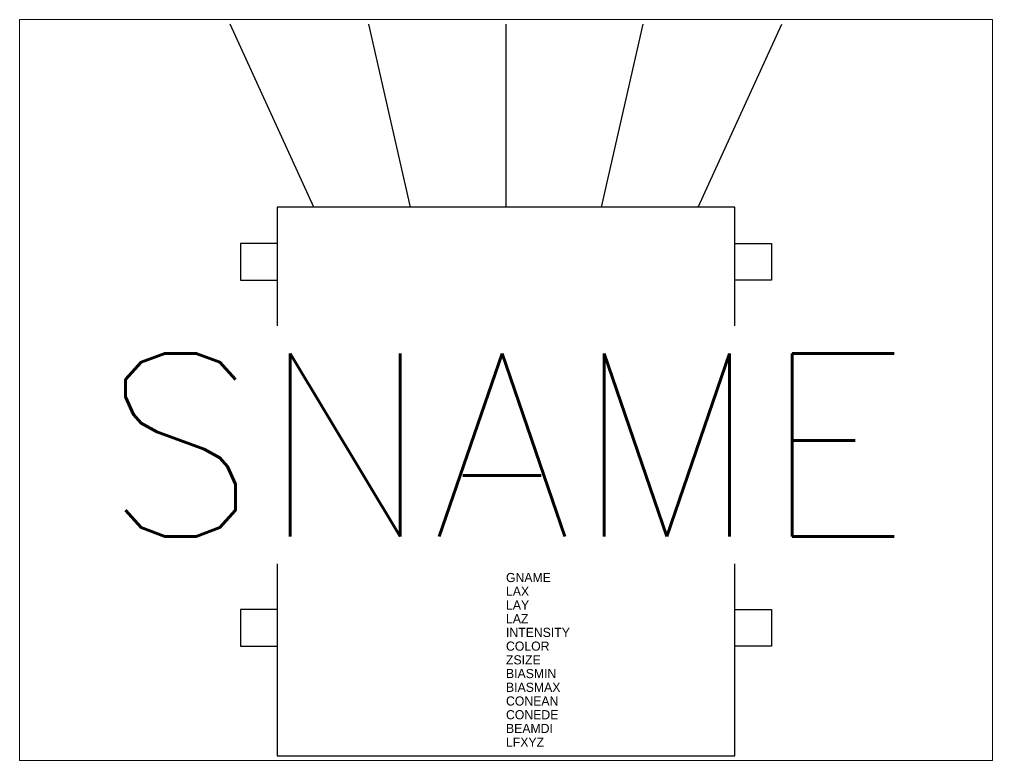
# Paper-space layout 'Layout1' of a CAD drawing. Extents: x 1.05 to 9.45, y 0.8 to 7.2.
# The model-space entities are those that its viewports show. They can reach past a viewport. Long polylines and large blocks are cut down to what shows.
import ezdxf
from ezdxf.enums import TextEntityAlignment as Align

# ---------------------------------------------------------------- set-up
doc = ezdxf.new("R2010")
doc.units = 0
doc.header["$MEASUREMENT"] = 0
doc.layers.add('ASHADE', color=7, linetype='Continuous')
doc.styles.add('ASHADE', font='simplex', dxfattribs={"height": 0.2})

msp = doc.modelspace()

# ---------------------------------------------------------------- linework, layer by layer
at = {"layer": 'ASHADE', "color": 7, "linetype": 'Continuous'}
for p, q in [((-0.21, 0.26), (-0.3013, 0.46)), ((-0.1045, 0.26), (-0.15, 0.46)), ((0, 0.26), (0, 0.46)), ((0.1045, 0.26), (0.15, 0.46)), ((0.21, 0.26), (0.3013, 0.46)), ((0.25, 0.26), (-0.25, 0.26)), ((-0.25, 0.26), (-0.25, 0.13)), ((0.25, 0.13), (0.25, 0.26)), ((-0.25, 0.22), (-0.29, 0.22)), ((-0.29, 0.22), (-0.29, 0.18)), ((0.25, 0.22), (0.29, 0.22)), ((0.29, 0.22), (0.29, 0.18)), ((-0.29, 0.18), (-0.25, 0.18)), ((0.29, 0.18), (0.25, 0.18)), ((-0.25, -0.13), (-0.25, -0.34)), ((0.25, -0.34), (0.25, -0.13)), ((-0.25, -0.18), (-0.29, -0.18)), ((-0.29, -0.18), (-0.29, -0.22)), ((0.25, -0.18), (0.29, -0.18)), ((0.29, -0.18), (0.29, -0.22)), ((-0.29, -0.22), (-0.25, -0.22)), ((0.29, -0.22), (0.25, -0.22)), ((-0.25, -0.34), (0.25, -0.34))]:
    msp.add_line(p, q, dxfattribs=at)

# ---------------------------------------------------------------- texts
at = {"layer": 'ASHADE', "color": 1, "linetype": 'Continuous', "style": 'ASHADE'}
msp.add_attdef('SNAME', text='', height=0.2, dxfattribs=at).set_placement((0, -0.1), align=Align.CENTER)
at = {"layer": 'ASHADE', "color": 7, "linetype": 'Continuous', "flags": 1}
for tag, p, s in [('GNAME', (0, -0.15), ''), ('LAX', (0, -0.165), ''), ('LAY', (0, -0.18), ''), ('LAZ', (0, -0.195), ''), ('INTENSITY', (0, -0.21), '1'), ('COLOR', (0, -0.225), '1,1,1'), ('ZSIZE', (0, -0.24), '0'), ('BIASMIN', (0, -0.255), '-1'), ('BIASMAX', (0, -0.27), '-1'), ('CONEAN', (0, -0.285), '10.0'), ('CONEDE', (0, -0.3), '0.0'), ('BEAMDI', (0, -0.315), '0.0'), ('LFXYZ', (0, -0.33), '0,0,0')]:
    msp.add_attdef(tag, p, s, height=0.01, dxfattribs=at)

psp = doc.layouts.get("Layout1")

# ---------------------------------------------------------------- viewports
at = {"layer": '0'}
psp.add_viewport(center=(5.25, 4), size=(8.4, 6.4), view_center_point=(0, 0.06), view_height=0.810191, dxfattribs=at)

doc.saveas('drawing.dxf')
